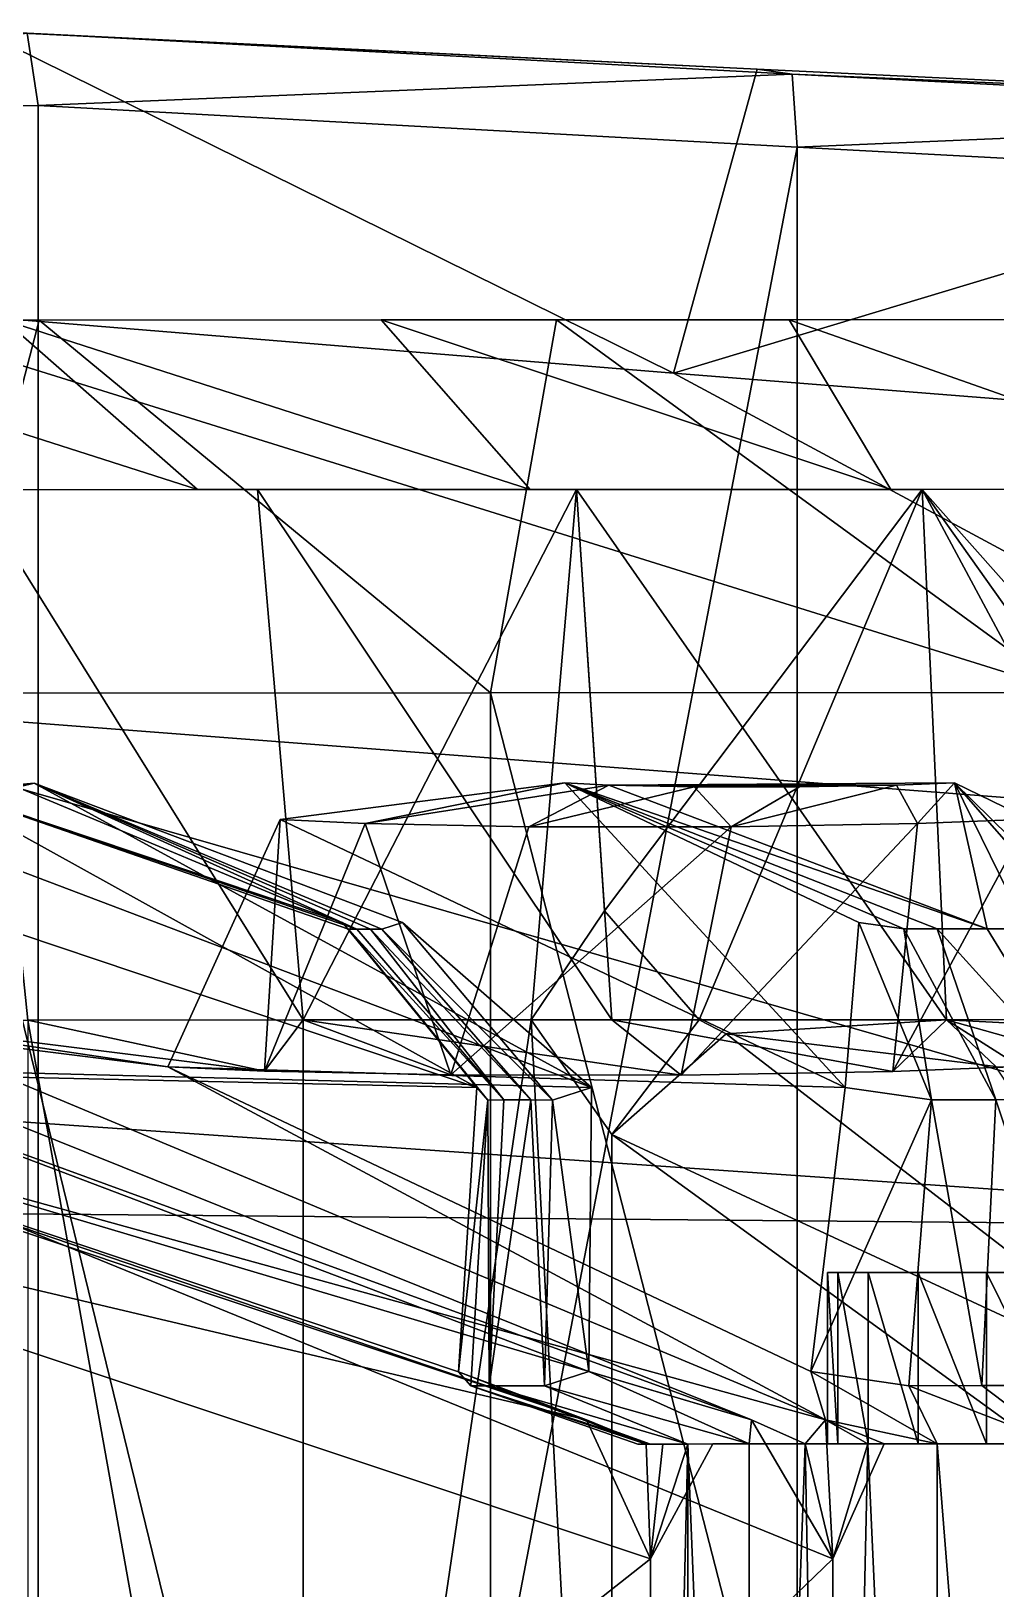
# Model space of a CAD drawing. Header units: metres. Extents: x -7 to 7, y -2.9 to 2.9.
# Drawn here: x 3.6013 to 3.8716, y 2.1771 to 2.6136 of the extents above; entities that cross this region are included whole.
import ezdxf

# ---------------------------------------------------------------- set-up
doc = ezdxf.new("R2010")
doc.units = ezdxf.units.M

msp = doc.modelspace()

# ---------------------------------------------------------------- linework, layer by layer
for points in [[(3.60326, 2.59271, 0.190162), (3.42941, 2.59193, 0.124462), (3.60021, 2.613, 0.200645)], [(3.78125, 2.5177, 0.396984), (3.58725, 2.61355, 0.220156), (3.54306, 2.53711, 0.345178)], [(3.80472, 2.60292, 0.266959), (3.60021, 2.613, 0.200645), (3.58725, 2.61355, 0.220156)], [(3.58725, 2.61355, 0.220156), (3.78125, 2.5177, 0.396984), (3.80472, 2.60292, 0.266959)], [(3.60021, 2.613, 0.200645), (3.80472, 2.60292, 0.266959), (3.81455, 2.60152, 0.245432)], [(3.81455, 2.60152, 0.245432), (3.60326, 2.59271, 0.190162), (3.60021, 2.613, 0.200645)], [(3.81593, 2.58102, 0.234465), (3.60326, 2.59271, 0.190162), (3.81455, 2.60152, 0.245432)], [(3.78125, 2.5177, 0.396984), (4.0285, 2.59228, 0.280162), (3.80472, 2.60292, 0.266959)], [(4.0285, 2.59228, 0.280162), (3.81455, 2.60152, 0.245432), (3.80472, 2.60292, 0.266959)], [(3.81455, 2.60152, 0.245432), (4.0285, 2.59228, 0.280162), (4.03252, 2.59032, 0.256828)], [(4.03252, 2.59032, 0.256828), (3.81593, 2.58102, 0.234465), (3.81455, 2.60152, 0.245432)], [(3.60326, 1.47099, 0.190494), (3.42941, 2.59193, 0.124462), (3.60326, 2.59271, 0.190162)], [(3.81593, 2.58102, 0.234465), (3.60326, 1.47099, 0.190494), (3.60326, 2.59271, 0.190162)], [(3.42941, 1.47096, 0.124794), (3.42941, 2.59193, 0.124462), (3.60326, 1.47099, 0.190494)], [(4.02651, 2.4983, 0.415189), (4.0285, 2.59228, 0.280162), (3.78125, 2.5177, 0.396984)], [(4.03453, 2.56934, 0.245169), (3.81593, 2.58102, 0.234465), (4.03252, 2.59032, 0.256828)], [(3.60326, 1.47099, 0.190494), (3.81593, 2.58102, 0.234465), (3.81593, 1.471, 0.234794)], [(4.03453, 2.56934, 0.245169), (3.81593, 1.471, 0.234794), (3.81593, 2.58102, 0.234465)], [(3.81593, 1.471, 0.234794), (4.03453, 2.56934, 0.245169), (4.03453, 1.471, 0.245494)], [(4.02369, 2.38732, 0.605222), (3.54306, 2.53711, 0.345178), (3.50924, 2.42682, 0.62021)], [(4.02369, 2.38732, 0.605222), (3.78125, 2.5177, 0.396984), (3.54306, 2.53711, 0.345178)], [(3.57631, 2.4281, -2.06781), (3.4697, 2.53257, -1.9324), (3.6035, 2.53261, -2.01439)], [(3.4697, 2.53257, -0.314292), (3.6035, 2.53261, -0.232299), (3.59382, 2.53261, -0.485122)], [(3.4697, 2.53257, -0.314292), (3.57631, 2.4281, -0.178878), (3.6035, 2.53261, -0.232299)], [(3.59382, 2.53261, -1.76157), (3.6035, 2.53261, -2.01439), (3.4697, 2.53257, -1.9324)], [(3.59382, 2.53261, -1.76157), (3.49969, 2.53258, -1.68117), (3.6479, 2.48508, -1.68715)], [(3.6479, 2.48508, -0.55954), (3.49969, 2.53258, -0.565517), (3.59382, 2.53261, -0.485122)], [(3.49969, 2.53258, -0.565517), (3.6479, 2.48508, -0.55954), (3.56474, 2.48505, -0.630561)], [(3.6479, 2.48508, -1.68715), (3.49969, 2.53258, -1.68117), (3.56474, 2.48505, -1.61613)], [(3.57631, 2.4281, -0.178878), (3.72998, 2.42815, -0.115225), (3.6035, 2.53261, -0.232299)], [(3.6035, 2.53261, -2.01439), (3.72998, 2.42815, -2.13146), (3.57631, 2.4281, -2.06781)], [(3.6035, 2.53261, -2.01439), (3.59382, 2.53261, -1.76157), (3.69937, 2.53265, -1.82625)], [(3.69937, 2.53265, -1.82625), (3.59382, 2.53261, -1.76157), (3.74114, 2.48511, -1.74429)], [(3.59382, 2.53261, -0.485122), (3.6035, 2.53261, -0.232299), (3.69937, 2.53265, -0.420442)], [(3.74114, 2.48511, -0.502401), (3.59382, 2.53261, -0.485122), (3.69937, 2.53265, -0.420442)], [(3.59382, 2.53261, -0.485122), (3.74114, 2.48511, -0.502401), (3.6479, 2.48508, -0.55954)], [(3.74114, 2.48511, -1.74429), (3.59382, 2.53261, -1.76157), (3.6479, 2.48508, -1.68715)], [(3.74848, 2.53266, -2.07444), (3.6035, 2.53261, -2.01439), (3.81373, 2.53269, -1.87362)], [(3.6035, 2.53261, -0.232299), (3.81373, 2.53269, -0.373069), (3.69937, 2.53265, -0.420442)], [(3.81373, 2.53269, -1.87362), (3.6035, 2.53261, -2.01439), (3.69937, 2.53265, -1.82625)], [(3.81373, 2.53269, -0.373069), (3.6035, 2.53261, -0.232299), (3.74848, 2.53266, -0.172246)], [(3.72998, 2.42815, -2.13146), (3.6035, 2.53261, -2.01439), (3.74848, 2.53266, -2.07444)], [(3.6035, 2.53261, -0.232299), (3.72998, 2.42815, -0.115225), (3.74848, 2.53266, -0.172246)], [(3.81373, 2.53269, -1.87362), (3.69937, 2.53265, -1.82625), (3.84217, 2.48515, -1.78614)], [(3.84217, 2.48515, -0.460553), (3.69937, 2.53265, -0.420442), (3.81373, 2.53269, -0.373069)], [(3.69937, 2.53265, -0.420442), (3.84217, 2.48515, -0.460553), (3.74114, 2.48511, -0.502401)], [(3.84217, 2.48515, -1.78614), (3.69937, 2.53265, -1.82625), (3.74114, 2.48511, -1.74429)], [(3.72998, 2.42815, -0.115225), (3.89172, 2.42821, -0.076395), (3.74848, 2.53266, -0.172246)], [(3.74848, 2.53266, -2.07444), (3.89172, 2.42821, -2.17029), (3.72998, 2.42815, -2.13146)], [(3.90107, 2.53272, -2.11108), (3.74848, 2.53266, -2.07444), (3.9341, 2.53273, -1.90252)], [(3.74848, 2.53266, -0.172246), (3.9341, 2.53273, -0.34417), (3.81373, 2.53269, -0.373069)], [(3.9341, 2.53273, -1.90252), (3.74848, 2.53266, -2.07444), (3.81373, 2.53269, -1.87362)], [(3.9341, 2.53273, -0.34417), (3.74848, 2.53266, -0.172246), (3.90107, 2.53272, -0.135612)], [(3.89172, 2.42821, -2.17029), (3.74848, 2.53266, -2.07444), (3.90107, 2.53272, -2.11108)], [(3.74848, 2.53266, -0.172246), (3.89172, 2.42821, -0.076395), (3.90107, 2.53272, -0.135612)], [(3.9341, 2.53273, -1.90252), (3.81373, 2.53269, -1.87362), (3.94851, 2.48519, -1.81166)], [(3.94851, 2.48519, -0.435024), (3.81373, 2.53269, -0.373069), (3.9341, 2.53273, -0.34417)], [(3.81373, 2.53269, -0.373069), (3.94851, 2.48519, -0.435024), (3.84217, 2.48515, -0.460553)], [(3.94851, 2.48519, -1.81166), (3.81373, 2.53269, -1.87362), (3.84217, 2.48515, -1.78614)], [(3.78125, 2.5177, 0.396984), (4.02369, 2.38732, 0.605222), (4.02651, 2.4983, 0.415189)], [(3.6479, 2.48508, -1.68715), (3.56474, 2.48505, -1.61613), (3.66471, 2.48509, -1.664)], [(3.56474, 2.48505, -0.630561), (3.66471, 2.48509, -0.582688), (3.58497, 2.48506, -0.650793)], [(3.66471, 2.48509, -1.664), (3.56474, 2.48505, -1.61613), (3.58497, 2.48506, -1.5959)], [(3.66471, 2.48509, -0.582688), (3.56474, 2.48505, -0.630561), (3.6479, 2.48508, -0.55954)], [(3.66471, 2.48509, -1.664), (3.58497, 2.48506, -1.5959), (3.6775, 2.33651, -1.64646)], [(3.6775, 2.33651, -0.600232), (3.58497, 2.48506, -0.650793), (3.66471, 2.48509, -0.582688)], [(3.58497, 2.48506, -0.650793), (3.6775, 2.33651, -0.600232), (3.60035, 2.33648, -0.666128)], [(3.6775, 2.33651, -1.64646), (3.58497, 2.48506, -1.5959), (3.60035, 2.33648, -1.58056)], [(3.74114, 2.48511, -1.74429), (3.6479, 2.48508, -1.68715), (3.75413, 2.48512, -1.71879)], [(3.6479, 2.48508, -0.55954), (3.75413, 2.48512, -0.527895), (3.66471, 2.48509, -0.582688)], [(3.75413, 2.48512, -1.71879), (3.6479, 2.48508, -1.68715), (3.66471, 2.48509, -1.664)], [(3.75413, 2.48512, -0.527895), (3.6479, 2.48508, -0.55954), (3.74114, 2.48511, -0.502401)], [(3.6775, 2.33651, -1.64646), (3.75413, 2.48512, -1.71879), (3.66471, 2.48509, -1.664)], [(3.76401, 2.33654, -0.547218), (3.66471, 2.48509, -0.582688), (3.75413, 2.48512, -0.527895)], [(3.66471, 2.48509, -0.582688), (3.76401, 2.33654, -0.547218), (3.6775, 2.33651, -0.600232)], [(3.75413, 2.48512, -1.71879), (3.6775, 2.33651, -1.64646), (3.74142, 2.33653, -1.68562)], [(3.74114, 2.48511, -0.502401), (3.84217, 2.48515, -0.460553), (3.75413, 2.48512, -0.527895)], [(3.75413, 2.48512, -1.71879), (3.84217, 2.48515, -1.78614), (3.74114, 2.48511, -1.74429)], [(3.75413, 2.48512, -1.71879), (3.74142, 2.33653, -1.68562), (3.76198, 2.36705, -1.70344)], [(3.84217, 2.48515, -1.78614), (3.75413, 2.48512, -1.71879), (3.85101, 2.48515, -1.75892)], [(3.75413, 2.48512, -0.527895), (3.84217, 2.48515, -0.460553), (3.85101, 2.48515, -0.487764)], [(3.85775, 2.33657, -0.508389), (3.75413, 2.48512, -0.527895), (3.85101, 2.48515, -0.487764)], [(3.76198, 2.36705, -1.70344), (3.85101, 2.48515, -1.75892), (3.75413, 2.48512, -1.71879)], [(3.75413, 2.48512, -0.527895), (3.85775, 2.33657, -0.508389), (3.76401, 2.33654, -0.547218)], [(3.85101, 2.48515, -1.75892), (3.76198, 2.36705, -1.70344), (3.78849, 2.33654, -1.70961)], [(3.85101, 2.48515, -1.75892), (3.78849, 2.33654, -1.70961), (3.85775, 2.33657, -1.7383)], [(3.84217, 2.48515, -0.460553), (3.94851, 2.48519, -0.435024), (3.85101, 2.48515, -0.487764)], [(3.85101, 2.48515, -1.75892), (3.94851, 2.48519, -1.81166), (3.84217, 2.48515, -1.78614)], [(3.94851, 2.48519, -1.81166), (3.85101, 2.48515, -1.75892), (3.95298, 2.48519, -1.7834)], [(3.95298, 2.48519, -1.7834), (3.85101, 2.48515, -1.75892), (3.95641, 2.3366, -1.76199)], [(3.85101, 2.48515, -0.487764), (3.94851, 2.48519, -0.435024), (3.95298, 2.48519, -0.463284)], [(3.95571, 2.36712, -0.480305), (3.85101, 2.48515, -0.487764), (3.95298, 2.48519, -0.463284)], [(3.85101, 2.48515, -0.487764), (3.95571, 2.36712, -0.480305), (3.93064, 2.33659, -0.49089)], [(3.85101, 2.48515, -0.487764), (3.93064, 2.33659, -0.49089), (3.85775, 2.33657, -0.508389)], [(3.95641, 2.3366, -1.76199), (3.85101, 2.48515, -1.75892), (3.85775, 2.33657, -1.7383)], [(3.50924, 2.42682, 0.62021), (2.38506, 2.39204, 0.763717), (4.02586, 2.27837, 0.710255)], [(3.50924, 2.42682, 0.62021), (4.02586, 2.27837, 0.710255), (4.02369, 2.38732, 0.605222)], [(3.72998, 2.42815, -2.13146), (3.73014, 1.79913, -2.13146), (3.57631, 2.4281, -2.06781)], [(3.57631, 2.4281, -0.178878), (3.73014, 1.79913, -0.115225), (3.72998, 2.42815, -0.115225)], [(3.57631, 2.4281, -2.06781), (3.73014, 1.79913, -2.13146), (3.57647, 1.79908, -2.06781)], [(3.73014, 1.79913, -0.115225), (3.57631, 2.4281, -0.178878), (3.57647, 1.79908, -0.178878)], [(3.89172, 2.42821, -2.17029), (3.89188, 1.79919, -2.17029), (3.72998, 2.42815, -2.13146)], [(3.72998, 2.42815, -0.115225), (3.89188, 1.79919, -0.076395), (3.89172, 2.42821, -0.076395)], [(3.72998, 2.42815, -2.13146), (3.89188, 1.79919, -2.17029), (3.73014, 1.79913, -2.13146)], [(3.89188, 1.79919, -0.076395), (3.72998, 2.42815, -0.115225), (3.73014, 1.79913, -0.115225)], [(3.50271, 2.39263, -1.12876), (3.72617, 2.31757, -1.13207), (3.57225, 2.40284, -1.17334)], [(3.56007, 2.39265, -1.36807), (3.5485, 2.39152, -1.33928), (3.60211, 2.40285, -1.2979)], [(3.60211, 2.40285, -1.2979), (3.5485, 2.39152, -1.33928), (3.59609, 2.40226, -1.28292)], [(3.60211, 2.40285, -1.2979), (3.75833, 2.31758, -1.26602), (3.56007, 2.39265, -1.36807)], [(3.57225, 2.40284, -1.17334), (3.72617, 2.31757, -1.13207), (3.68857, 2.36377, -1.17507)], [(3.69017, 2.36194, -1.19055), (3.57225, 2.40284, -1.17334), (3.68857, 2.36377, -1.17507)], [(3.69252, 2.36197, -1.20281), (3.57225, 2.40284, -1.17334), (3.69017, 2.36194, -1.19055)], [(3.69252, 2.36197, -1.20281), (3.59609, 2.40226, -1.28292), (3.57225, 2.40284, -1.17334)], [(3.69252, 2.36197, -1.20281), (3.60211, 2.40285, -1.2979), (3.59609, 2.40226, -1.28292)], [(3.75833, 2.31758, -1.26602), (3.60211, 2.40285, -1.2979), (3.70531, 2.36378, -1.24479)], [(3.60211, 2.40285, -1.2979), (3.6996, 2.36194, -1.22971), (3.70531, 2.36378, -1.24479)], [(3.60211, 2.40285, -1.2979), (3.69642, 2.36197, -1.21882), (3.6996, 2.36194, -1.22971)], [(3.60211, 2.40285, -1.2979), (3.69252, 2.36197, -1.20281), (3.69642, 2.36197, -1.21882)], [(3.67108, 2.39269, -0.725837), (3.69488, 2.39157, -0.705942), (3.75079, 2.4029, -0.744138)], [(3.75079, 2.4029, -0.744138), (3.8294, 2.31761, -0.882846), (3.67108, 2.39269, -0.725837)], [(3.75079, 2.4029, -0.744138), (3.69488, 2.39157, -0.705942), (3.76318, 2.40232, -0.733783)], [(3.69488, 2.39157, -0.705942), (3.74072, 2.39065, -0.672055), (3.76318, 2.40232, -0.733783)], [(3.76318, 2.40232, -0.733783), (3.74072, 2.39065, -0.672055), (3.78705, 2.40185, -0.716144)], [(3.74072, 2.39065, -0.672055), (3.79748, 2.39064, -0.63695), (3.78705, 2.40185, -0.716144)], [(3.8294, 2.31761, -0.882846), (3.75079, 2.4029, -0.744138), (3.8332, 2.36382, -0.825863)], [(3.86918, 2.36203, -0.800734), (3.75079, 2.4029, -0.744138), (3.76318, 2.40232, -0.733783)], [(3.75079, 2.4029, -0.744138), (3.84579, 2.36199, -0.81578), (3.8332, 2.36382, -0.825863)], [(3.75079, 2.4029, -0.744138), (3.85516, 2.36202, -0.80939), (3.84579, 2.36199, -0.81578)], [(3.75079, 2.4029, -0.744138), (3.86918, 2.36203, -0.800734), (3.85516, 2.36202, -0.80939)], [(3.86003, 2.40294, -0.677253), (3.76318, 2.40232, -0.733783), (3.84373, 2.4023, -0.68415)], [(3.86918, 2.36203, -0.800734), (3.76318, 2.40232, -0.733783), (3.86003, 2.40294, -0.677253)], [(3.84373, 2.4023, -0.68415), (3.76318, 2.40232, -0.733783), (3.78705, 2.40185, -0.716144)], [(3.84373, 2.4023, -0.68415), (3.78705, 2.40185, -0.716144), (3.81659, 2.40184, -0.697872)], [(3.78705, 2.40185, -0.716144), (3.79748, 2.39064, -0.63695), (3.81659, 2.40184, -0.697872)], [(3.79748, 2.39064, -0.63695), (3.84373, 2.4023, -0.68415), (3.81659, 2.40184, -0.697872)], [(3.84373, 2.4023, -0.68415), (3.79748, 2.39064, -0.63695), (3.84962, 2.39153, -0.610589)], [(3.84962, 2.39153, -0.610589), (3.86003, 2.40294, -0.677253), (3.84373, 2.4023, -0.68415)], [(3.86003, 2.40294, -0.677253), (3.84962, 2.39153, -0.610589), (3.88094, 2.39276, -0.597337)], [(3.88094, 2.39276, -0.597337), (3.94686, 2.31765, -0.810869), (3.86003, 2.40294, -0.677253)], [(3.86003, 2.40294, -0.677253), (3.94686, 2.31765, -0.810869), (3.89434, 2.36384, -0.788398)], [(3.88011, 2.36201, -0.794705), (3.86003, 2.40294, -0.677253), (3.89434, 2.36384, -0.788398)], [(3.86918, 2.36203, -0.800734), (3.86003, 2.40294, -0.677253), (3.88011, 2.36201, -0.794705)], [(2.39433, 2.29291, 0.803866), (4.02586, 2.27837, 0.710255), (2.38506, 2.39204, 0.763717)], [(3.46679, 2.32332, -1.1198), (3.72617, 2.31757, -1.13207), (3.50271, 2.39263, -1.12876)], [(3.75833, 2.31758, -1.26602), (3.53204, 2.32334, -1.39203), (3.56007, 2.39265, -1.36807)], [(3.63963, 2.32338, -0.706567), (3.6667, 2.32211, -0.683935), (3.67108, 2.39269, -0.725837)], [(3.8294, 2.31761, -0.882846), (3.63963, 2.32338, -0.706567), (3.67108, 2.39269, -0.725837)], [(3.67108, 2.39269, -0.725837), (3.6667, 2.32211, -0.683935), (3.69488, 2.39157, -0.705942)], [(3.84274, 2.32207, -0.57546), (3.88094, 2.39276, -0.597337), (3.84962, 2.39153, -0.610589)], [(3.88094, 2.39276, -0.597337), (3.84274, 2.32207, -0.57546), (3.87837, 2.32346, -0.560385)], [(3.6667, 2.32211, -0.683935), (3.71886, 2.32107, -0.645385), (3.69488, 2.39157, -0.705942)], [(3.69488, 2.39157, -0.705942), (3.71886, 2.32107, -0.645385), (3.74072, 2.39065, -0.672055)], [(3.71886, 2.32107, -0.645385), (3.79748, 2.39064, -0.63695), (3.74072, 2.39065, -0.672055)], [(3.79748, 2.39064, -0.63695), (3.71886, 2.32107, -0.645385), (3.78342, 2.32106, -0.60545)], [(3.78342, 2.32106, -0.60545), (3.84962, 2.39153, -0.610589), (3.79748, 2.39064, -0.63695)], [(3.84962, 2.39153, -0.610589), (3.78342, 2.32106, -0.60545), (3.84274, 2.32207, -0.57546)], [(3.74142, 2.33653, -1.68562), (3.78849, 2.33654, -1.70961), (3.76198, 2.36705, -1.70344)], [(3.72617, 2.31757, -1.13207), (3.72925, 2.31405, -1.16182), (3.68857, 2.36377, -1.17507)], [(3.68857, 2.36377, -1.17507), (3.72925, 2.31405, -1.16182), (3.69017, 2.36194, -1.19055)], [(3.69017, 2.36194, -1.19055), (3.73378, 2.3141, -1.18537), (3.69252, 2.36197, -1.20281)], [(3.72925, 2.31405, -1.16182), (3.73378, 2.3141, -1.18537), (3.69017, 2.36194, -1.19055)], [(3.73378, 2.3141, -1.18537), (3.69642, 2.36197, -1.21882), (3.69252, 2.36197, -1.20281)], [(3.74127, 2.3141, -1.21612), (3.6996, 2.36194, -1.22971), (3.69642, 2.36197, -1.21882)], [(3.69642, 2.36197, -1.21882), (3.73378, 2.3141, -1.18537), (3.74127, 2.3141, -1.21612)], [(3.74738, 2.31405, -1.23705), (3.70531, 2.36378, -1.24479), (3.6996, 2.36194, -1.22971)], [(3.6996, 2.36194, -1.22971), (3.74127, 2.3141, -1.21612), (3.74738, 2.31405, -1.23705)], [(3.70531, 2.36378, -1.24479), (3.74738, 2.31405, -1.23705), (3.75833, 2.31758, -1.26602)], [(3.8332, 2.36382, -0.825863), (3.85358, 2.31409, -0.863475), (3.8294, 2.31761, -0.882846)], [(3.85358, 2.31409, -0.863475), (3.8332, 2.36382, -0.825863), (3.84579, 2.36199, -0.81578)], [(3.87159, 2.31414, -0.851198), (3.84579, 2.36199, -0.81578), (3.85516, 2.36202, -0.80939)], [(3.84579, 2.36199, -0.81578), (3.87159, 2.31414, -0.851198), (3.85358, 2.31409, -0.863475)], [(3.89853, 2.31416, -0.834568), (3.85516, 2.36202, -0.80939), (3.86918, 2.36203, -0.800734)], [(3.85516, 2.36202, -0.80939), (3.89853, 2.31416, -0.834568), (3.87159, 2.31414, -0.851198)], [(3.88011, 2.36201, -0.794705), (3.89853, 2.31416, -0.834568), (3.86918, 2.36203, -0.800734)], [(3.6667, 2.32211, -0.683935), (3.55166, 2.33646, -0.72313), (3.60035, 2.33648, -0.666128)], [(3.55166, 2.33646, -0.72313), (3.6667, 2.32211, -0.683935), (3.63963, 2.32338, -0.706567)], [(3.55166, 2.33646, -0.72313), (3.63963, 2.32338, -0.706567), (3.56483, 2.33268, -0.732677)], [(3.60035, 2.33648, -0.666128), (3.6775, 2.33651, -0.600232), (3.6667, 2.32211, -0.683935)], [(3.6775, 2.33651, -1.64646), (3.60035, 2.33648, -1.58056), (3.67761, 1.90511, -1.64646)], [(3.67761, 1.90511, -1.64646), (3.60035, 2.33648, -1.58056), (3.60046, 1.90508, -1.58056)], [(3.6667, 2.32211, -0.683935), (3.6775, 2.33651, -0.600232), (3.71886, 2.32107, -0.645385)], [(3.78342, 2.32106, -0.60545), (3.6775, 2.33651, -0.600232), (3.76401, 2.33654, -0.547218)], [(3.67761, 1.90511, -1.64646), (3.74142, 2.33653, -1.68562), (3.6775, 2.33651, -1.64646)], [(3.6775, 2.33651, -0.600232), (3.78342, 2.32106, -0.60545), (3.71886, 2.32107, -0.645385)], [(3.74142, 2.33653, -1.68562), (3.67761, 1.90511, -1.64646), (3.76412, 1.90514, -1.69947)], [(3.76402, 2.30437, -1.69947), (3.78849, 2.33654, -1.70961), (3.74142, 2.33653, -1.68562)], [(3.74142, 2.33653, -1.68562), (3.76412, 1.90514, -1.69947), (3.76402, 2.30437, -1.69947)], [(3.84274, 2.32207, -0.57546), (3.76401, 2.33654, -0.547218), (3.85775, 2.33657, -0.508389)], [(3.76401, 2.33654, -0.547218), (3.84274, 2.32207, -0.57546), (3.78342, 2.32106, -0.60545)], [(3.76402, 2.30437, -1.69947), (3.79601, 2.33265, -1.69491), (3.78849, 2.33654, -1.70961)], [(3.79601, 2.33265, -1.69491), (3.85775, 2.33657, -1.7383), (3.78849, 2.33654, -1.70961)], [(3.85775, 2.33657, -1.7383), (3.79601, 2.33265, -1.69491), (3.87164, 2.32346, -1.68411)], [(3.85775, 2.33657, -0.508389), (3.87837, 2.32346, -0.560385), (3.84274, 2.32207, -0.57546)], [(3.90932, 2.32209, -1.69286), (3.95641, 2.3366, -1.76199), (3.85775, 2.33657, -1.7383)], [(3.93321, 2.3327, -0.507204), (3.85775, 2.33657, -0.508389), (3.93064, 2.33659, -0.49089)], [(3.85775, 2.33657, -0.508389), (3.93321, 2.3327, -0.507204), (3.87837, 2.32346, -0.560385)], [(3.85775, 2.33657, -1.7383), (3.87164, 2.32346, -1.68411), (3.90932, 2.32209, -1.69286)], [(3.41893, 2.30425, -1.02219), (3.75688, 2.22442, -1.09356), (3.43315, 2.33252, -1.05121)], [(3.43315, 2.33252, -1.05121), (3.75688, 2.22442, -1.09356), (3.46679, 2.32332, -1.1198)], [(3.53204, 2.32334, -1.39203), (3.80318, 2.22444, -1.2864), (3.53375, 2.33267, -1.47124)], [(3.80318, 2.22444, -1.2864), (3.53446, 2.30429, -1.50341), (3.53375, 2.33267, -1.47124)], [(3.8239, 2.22445, -0.931772), (3.53446, 2.30429, -0.743281), (3.56483, 2.33268, -0.732677)], [(3.63963, 2.32338, -0.706567), (3.8239, 2.22445, -0.931772), (3.56483, 2.33268, -0.732677)], [(3.76402, 2.30437, -1.69947), (3.93634, 2.22449, -1.40013), (3.79601, 2.33265, -1.69491)], [(3.79601, 2.33265, -1.69491), (3.93634, 2.22449, -1.40013), (3.87164, 2.32346, -1.68411)], [(3.46679, 2.32332, -1.1198), (3.75688, 2.22442, -1.09356), (3.721, 2.23794, -1.12357)], [(3.72617, 2.31757, -1.13207), (3.46679, 2.32332, -1.1198), (3.721, 2.23794, -1.12357)], [(3.80318, 2.22444, -1.2864), (3.53204, 2.32334, -1.39203), (3.75758, 2.23795, -1.27595)], [(3.75758, 2.23795, -1.27595), (3.53204, 2.32334, -1.39203), (3.75833, 2.31758, -1.26602)], [(3.8239, 2.22445, -0.931772), (3.63963, 2.32338, -0.706567), (3.81974, 2.23797, -0.885182)], [(3.81974, 2.23797, -0.885182), (3.63963, 2.32338, -0.706567), (3.8294, 2.31761, -0.882846)], [(3.85358, 2.31409, -0.863475), (3.81974, 2.23797, -0.885182), (3.8294, 2.31761, -0.882846)], [(3.721, 2.23794, -1.12357), (3.72925, 2.31405, -1.16182), (3.72617, 2.31757, -1.13207)], [(3.72925, 2.31405, -1.16182), (3.721, 2.23794, -1.12357), (3.7245, 2.23393, -1.15741)], [(3.7245, 2.23393, -1.15741), (3.72965, 2.23399, -1.18419), (3.72925, 2.31405, -1.16182)], [(3.72925, 2.31405, -1.16182), (3.72965, 2.23399, -1.18419), (3.73378, 2.3141, -1.18537)], [(3.72965, 2.23399, -1.18419), (3.74127, 2.3141, -1.21612), (3.73378, 2.3141, -1.18537)], [(3.72965, 2.23399, -1.18419), (3.74512, 2.23394, -1.24299), (3.74127, 2.3141, -1.21612)], [(3.74127, 2.3141, -1.21612), (3.74512, 2.23394, -1.24299), (3.74738, 2.31405, -1.23705)], [(3.74512, 2.23394, -1.24299), (3.75758, 2.23795, -1.27595), (3.74738, 2.31405, -1.23705)], [(3.74738, 2.31405, -1.23705), (3.75758, 2.23795, -1.27595), (3.75833, 2.31758, -1.26602)], [(3.84724, 2.23397, -0.863145), (3.81974, 2.23797, -0.885182), (3.85358, 2.31409, -0.863475)], [(3.85358, 2.31409, -0.863475), (3.86773, 2.23403, -0.849179), (3.84724, 2.23397, -0.863145)], [(3.86773, 2.23403, -0.849179), (3.85358, 2.31409, -0.863475), (3.87159, 2.31414, -0.851198)], [(3.87159, 2.31414, -0.851198), (3.89838, 2.23405, -0.83026), (3.86773, 2.23403, -0.849179)], [(3.89838, 2.23405, -0.83026), (3.87159, 2.31414, -0.851198), (3.89853, 2.31416, -0.834568)], [(3.75688, 2.22442, -1.09356), (3.41893, 2.30425, -1.02219), (3.77483, 2.1855, -1.07856)], [(3.41903, 1.90502, -1.02219), (3.77483, 2.1855, -1.07856), (3.41893, 2.30425, -1.02219)], [(3.53446, 2.30429, -0.743281), (3.82598, 2.18552, -0.955063), (3.53456, 1.90506, -0.743281)], [(3.53446, 2.30429, -1.50341), (3.82598, 2.18552, -1.29163), (3.53456, 1.90506, -1.50341)], [(3.82598, 2.18552, -1.29163), (3.53446, 2.30429, -1.50341), (3.80318, 2.22444, -1.2864)], [(3.82598, 2.18552, -0.955063), (3.53446, 2.30429, -0.743281), (3.8239, 2.22445, -0.931772)], [(3.93634, 2.22449, -1.40013), (3.76402, 2.30437, -1.69947), (3.92762, 2.18556, -1.37844)], [(3.76412, 1.90514, -1.69947), (3.92762, 2.18556, -1.37844), (3.76402, 2.30437, -1.69947)], [(4.0147, 1.98619, 0.746712), (2.39433, 2.29291, 0.803866), (1.96471, 2.16073, 0.812839)], [(4.02586, 2.27837, 0.710255), (2.39433, 2.29291, 0.803866), (4.02454, 2.12474, 0.761832)], [(2.39433, 2.29291, 0.803866), (4.0147, 1.98619, 0.746712), (4.02454, 2.12474, 0.761832)], [(3.82733, 2.21769, -1.15981), (3.82445, 2.26573, -1.12334), (3.82732, 2.26573, -1.15981)], [(3.82446, 2.21769, -1.12334), (3.82733, 2.21769, -1.08687), (3.82445, 2.26573, -1.12334)], [(3.82732, 2.26573, -1.08687), (3.82732, 2.26573, -1.15981), (3.82445, 2.26573, -1.12334)], [(3.82445, 2.26573, -1.12334), (3.82733, 2.21769, -1.15981), (3.82446, 2.21769, -1.12334)], [(3.82445, 2.26573, -1.12334), (3.82733, 2.21769, -1.08687), (3.82732, 2.26573, -1.08687)], [(3.82732, 2.26573, -1.15981), (3.89273, 2.26575, -1.28819), (3.83586, 2.26573, -1.19539)], [(3.83586, 2.26573, -1.0513), (3.89273, 2.26575, -1.28819), (3.82732, 2.26573, -1.15981)], [(3.83587, 2.21769, -1.19539), (3.82732, 2.26573, -1.15981), (3.83586, 2.26573, -1.19539)], [(3.82733, 2.21769, -1.08687), (3.83587, 2.21769, -1.0513), (3.82732, 2.26573, -1.08687)], [(3.83586, 2.26573, -1.0513), (3.82732, 2.26573, -1.15981), (3.82732, 2.26573, -1.08687)], [(3.82732, 2.26573, -1.15981), (3.83587, 2.21769, -1.19539), (3.82733, 2.21769, -1.15981)], [(3.82732, 2.26573, -1.08687), (3.83587, 2.21769, -1.0513), (3.83586, 2.26573, -1.0513)], [(3.95174, 2.26577, -0.915621), (3.83586, 2.26573, -1.0513), (3.86897, 2.26575, -0.986312)], [(3.95174, 2.26577, -0.915621), (3.89273, 2.26575, -1.28819), (3.83586, 2.26573, -1.0513)], [(3.83586, 2.26573, -1.19539), (3.86897, 2.26575, -1.26038), (3.84986, 2.26574, -1.22919)], [(3.86897, 2.26575, -0.986312), (3.83586, 2.26573, -1.0513), (3.84986, 2.26574, -1.0175)], [(3.83586, 2.26573, -1.19539), (3.89273, 2.26575, -1.28819), (3.86897, 2.26575, -1.26038)], [(3.84987, 2.2177, -1.22919), (3.83586, 2.26573, -1.19539), (3.84986, 2.26574, -1.22919)], [(3.83586, 2.26573, -1.0513), (3.84987, 2.2177, -1.0175), (3.84986, 2.26574, -1.0175)], [(3.83587, 2.21769, -1.0513), (3.84987, 2.2177, -1.0175), (3.83586, 2.26573, -1.0513)], [(3.83586, 2.26573, -1.19539), (3.84987, 2.2177, -1.22919), (3.83587, 2.21769, -1.19539)], [(3.86898, 2.2177, -1.26038), (3.84986, 2.26574, -1.22919), (3.86897, 2.26575, -1.26038)], [(3.84986, 2.26574, -1.0175), (3.86898, 2.2177, -0.986312), (3.86897, 2.26575, -0.986312)], [(3.84987, 2.2177, -1.0175), (3.86898, 2.2177, -0.986312), (3.84986, 2.26574, -1.0175)], [(3.84986, 2.26574, -1.22919), (3.86898, 2.2177, -1.26038), (3.84987, 2.2177, -1.22919)], [(3.95174, 2.26577, -0.915621), (3.86897, 2.26575, -0.986312), (3.89273, 2.26575, -0.958494)], [(3.86898, 2.2177, -0.986312), (3.89274, 2.21771, -0.958494), (3.86897, 2.26575, -0.986312)], [(3.89274, 2.21771, -1.28819), (3.86897, 2.26575, -1.26038), (3.89273, 2.26575, -1.28819)], [(3.86897, 2.26575, -0.986312), (3.89274, 2.21771, -0.958494), (3.89273, 2.26575, -0.958494)], [(3.86897, 2.26575, -1.26038), (3.89274, 2.21771, -1.28819), (3.86898, 2.2177, -1.26038)], [(3.77364, 2.21767, -1.09348), (3.7245, 2.23393, -1.15741), (3.721, 2.23794, -1.12357)], [(3.77364, 2.21767, -1.09348), (3.721, 2.23794, -1.12357), (3.75688, 2.22442, -1.09356)], [(3.8025, 2.21768, -1.25332), (3.75758, 2.23795, -1.27595), (3.74512, 2.23394, -1.24299)], [(3.8025, 2.21768, -1.25332), (3.80318, 2.22444, -1.2864), (3.75758, 2.23795, -1.27595)], [(3.85515, 2.2177, -0.920901), (3.8239, 2.22445, -0.931772), (3.81974, 2.23797, -0.885182)], [(3.85515, 2.2177, -0.920901), (3.81974, 2.23797, -0.885182), (3.84724, 2.23397, -0.863145)], [(3.7245, 2.23393, -1.15741), (3.77482, 2.21767, -1.16813), (3.72965, 2.23399, -1.18419)], [(3.77129, 2.21767, -1.12334), (3.77482, 2.21767, -1.16813), (3.7245, 2.23393, -1.15741)], [(3.7245, 2.23393, -1.15741), (3.77364, 2.21767, -1.09348), (3.77129, 2.21767, -1.12334)], [(3.77482, 2.21767, -1.16813), (3.78531, 2.21767, -1.21182), (3.72965, 2.23399, -1.18419)], [(3.74512, 2.23394, -1.24299), (3.72965, 2.23399, -1.18419), (3.78531, 2.21767, -1.21182)], [(3.78531, 2.21767, -1.21182), (3.8025, 2.21768, -1.25332), (3.74512, 2.23394, -1.24299)], [(3.88931, 2.21771, -0.891724), (3.84724, 2.23397, -0.863145), (3.86773, 2.23403, -0.849179)], [(3.84724, 2.23397, -0.863145), (3.88931, 2.21771, -0.891724), (3.85515, 2.2177, -0.920901)], [(3.89838, 2.23405, -0.83026), (3.88931, 2.21771, -0.891724), (3.86773, 2.23403, -0.849179)], [(3.77483, 2.1855, -1.07856), (3.77364, 2.21767, -1.09348), (3.75688, 2.22442, -1.09356)], [(3.80318, 2.22444, -1.2864), (3.8025, 2.21768, -1.25332), (3.81815, 2.21768, -1.27886)], [(3.81815, 2.21768, -1.27886), (3.82598, 2.18552, -1.29163), (3.80318, 2.22444, -1.2864)], [(3.8239, 2.22445, -0.931772), (3.81815, 2.21768, -0.96783), (3.82598, 2.18552, -0.955063)], [(3.8239, 2.22445, -0.931772), (3.84031, 2.21769, -0.965478), (3.81815, 2.21768, -0.96783)], [(3.8239, 2.22445, -0.931772), (3.8357, 2.21769, -0.943677), (3.84031, 2.21769, -0.965478)], [(3.8239, 2.22445, -0.931772), (3.85515, 2.2177, -0.920901), (3.8357, 2.21769, -0.943677)], [(3.77482, 2.21767, -1.16813), (3.77129, 2.21767, -1.12334), (3.82733, 2.21769, -1.15981)], [(3.77129, 2.21767, -1.12334), (3.79232, 2.21768, -1.08133), (3.82733, 2.21769, -1.08687)], [(3.82733, 2.21769, -1.15981), (3.77129, 2.21767, -1.12334), (3.82446, 2.21769, -1.12334)], [(3.77129, 2.21767, -1.12334), (3.82733, 2.21769, -1.08687), (3.82446, 2.21769, -1.12334)], [(3.79232, 2.21768, -1.08133), (3.77129, 2.21767, -1.12334), (3.77364, 2.21767, -1.09348)], [(3.77483, 2.1855, -1.07856), (3.79232, 2.21768, -1.08133), (3.77364, 2.21767, -1.09348)], [(3.78531, 2.21767, -1.21182), (3.77482, 2.21767, -1.16813), (3.83587, 2.21769, -1.19539)], [(3.83587, 2.21769, -1.19539), (3.77482, 2.21767, -1.16813), (3.82733, 2.21769, -1.15981)], [(3.77483, 2.1855, -1.07856), (3.77831, 2.21767, -1.064), (3.79232, 2.21768, -1.08133)], [(3.78531, 2.21767, -1.03487), (3.77483, 2.1855, -1.07856), (3.77493, 1.78627, -1.07856)], [(3.77483, 2.1855, -1.07856), (3.78531, 2.21767, -1.03487), (3.77831, 2.21767, -1.064)], [(3.78531, 2.21767, -1.03487), (3.77493, 1.78627, -1.07856), (3.78542, 1.78628, -1.03487)], [(3.77831, 2.21767, -1.064), (3.83587, 2.21769, -1.0513), (3.82733, 2.21769, -1.08687)], [(3.83587, 2.21769, -1.0513), (3.77831, 2.21767, -1.064), (3.78531, 2.21767, -1.03487)], [(3.77831, 2.21767, -1.064), (3.82733, 2.21769, -1.08687), (3.79232, 2.21768, -1.08133)], [(3.78531, 2.21767, -1.03487), (3.84987, 2.2177, -1.0175), (3.83587, 2.21769, -1.0513)], [(3.8025, 2.21768, -1.25332), (3.78531, 2.21767, -1.21182), (3.84987, 2.2177, -1.22919)], [(3.84987, 2.2177, -1.0175), (3.78531, 2.21767, -1.03487), (3.8025, 2.21768, -0.993368)], [(3.84987, 2.2177, -1.22919), (3.78531, 2.21767, -1.21182), (3.83587, 2.21769, -1.19539)], [(3.8025, 2.21768, -0.993368), (3.78531, 2.21767, -1.03487), (3.80261, 1.78628, -0.993368)], [(3.80261, 1.78628, -0.993368), (3.78531, 2.21767, -1.03487), (3.78542, 1.78628, -1.03487)], [(3.8025, 2.21768, -0.993368), (3.84031, 2.21769, -0.965478), (3.86898, 2.2177, -0.986312)], [(3.8025, 2.21768, -0.993368), (3.86898, 2.2177, -0.986312), (3.84987, 2.2177, -1.0175)], [(3.84987, 2.2177, -1.22919), (3.81815, 2.21768, -1.27886), (3.8025, 2.21768, -1.25332)], [(3.84031, 2.21769, -0.965478), (3.8025, 2.21768, -0.993368), (3.81815, 2.21768, -0.96783)], [(3.80261, 1.78628, -0.993368), (3.81815, 2.21768, -0.96783), (3.8025, 2.21768, -0.993368)], [(3.81815, 2.21768, -0.96783), (3.80261, 1.78628, -0.993368), (3.82608, 1.78629, -0.955063)], [(3.81815, 2.21768, -1.27886), (3.84987, 2.2177, -1.22919), (3.86898, 2.2177, -1.26038)], [(3.81815, 2.21768, -1.27886), (3.86898, 2.2177, -1.26038), (3.84031, 2.21769, -1.28121)], [(3.84031, 2.21769, -1.28121), (3.82598, 2.18552, -1.29163), (3.81815, 2.21768, -1.27886)], [(3.81815, 2.21768, -0.96783), (3.82608, 1.78629, -0.955063), (3.82598, 2.18552, -0.955063)], [(3.82598, 2.18552, -1.29163), (3.84031, 2.21769, -1.28121), (3.8357, 2.21769, -1.30301)], [(3.8357, 2.21769, -1.30301), (3.82608, 1.78629, -1.29163), (3.82598, 2.18552, -1.29163)], [(3.8357, 2.21769, -1.30301), (3.85526, 1.7863, -1.32579), (3.82608, 1.78629, -1.29163)], [(3.8357, 2.21769, -0.943677), (3.89274, 2.21771, -0.958494), (3.86898, 2.2177, -0.986312)], [(3.89274, 2.21771, -0.958494), (3.8357, 2.21769, -0.943677), (3.85515, 2.2177, -0.920901)], [(3.8357, 2.21769, -0.943677), (3.86898, 2.2177, -0.986312), (3.84031, 2.21769, -0.965478)], [(3.84031, 2.21769, -1.28121), (3.85515, 2.2177, -1.32579), (3.8357, 2.21769, -1.30301)], [(3.85526, 1.7863, -1.32579), (3.8357, 2.21769, -1.30301), (3.85515, 2.2177, -1.32579)], [(3.85515, 2.2177, -1.32579), (3.84031, 2.21769, -1.28121), (3.86898, 2.2177, -1.26038)], [(3.85515, 2.2177, -0.920901), (3.92056, 2.21772, -0.934735), (3.89274, 2.21771, -0.958494)], [(3.88931, 2.21771, -1.35496), (3.85515, 2.2177, -1.32579), (3.92056, 2.21772, -1.31195)], [(3.92056, 2.21772, -0.934735), (3.85515, 2.2177, -0.920901), (3.88931, 2.21771, -0.891724)], [(3.92056, 2.21772, -1.31195), (3.85515, 2.2177, -1.32579), (3.89274, 2.21771, -1.28819)], [(3.85515, 2.2177, -1.32579), (3.86898, 2.2177, -1.26038), (3.89274, 2.21771, -1.28819)], [(3.88942, 1.78631, -1.35496), (3.85515, 2.2177, -1.32579), (3.88931, 2.21771, -1.35496)], [(3.85515, 2.2177, -1.32579), (3.88942, 1.78631, -1.35496), (3.85526, 1.7863, -1.32579)], [(3.77483, 2.1855, -1.07856), (3.41903, 1.90502, -1.02219), (3.77493, 1.78627, -1.07856)], [(3.53456, 1.90506, -0.743281), (3.82598, 2.18552, -0.955063), (3.82608, 1.78629, -0.955063)], [(3.53456, 1.90506, -1.50341), (3.82598, 2.18552, -1.29163), (3.82608, 1.78629, -1.29163)], [(3.92762, 2.18556, -1.37844), (3.76412, 1.90514, -1.69947), (3.92773, 1.78633, -1.37844)]]:
    msp.add_3dface(points)

doc.saveas('drawing.dxf')
